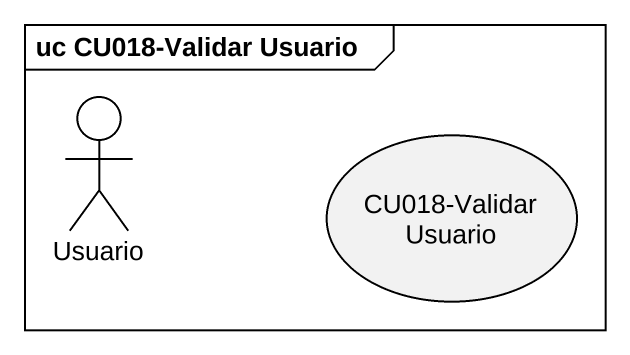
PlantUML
@startuml
mainframe uc CU018-Validar Usuario
actor Usuario
usecase "CU018-Validar Usuario" as CU018_Validar_Usuario
@enduml
